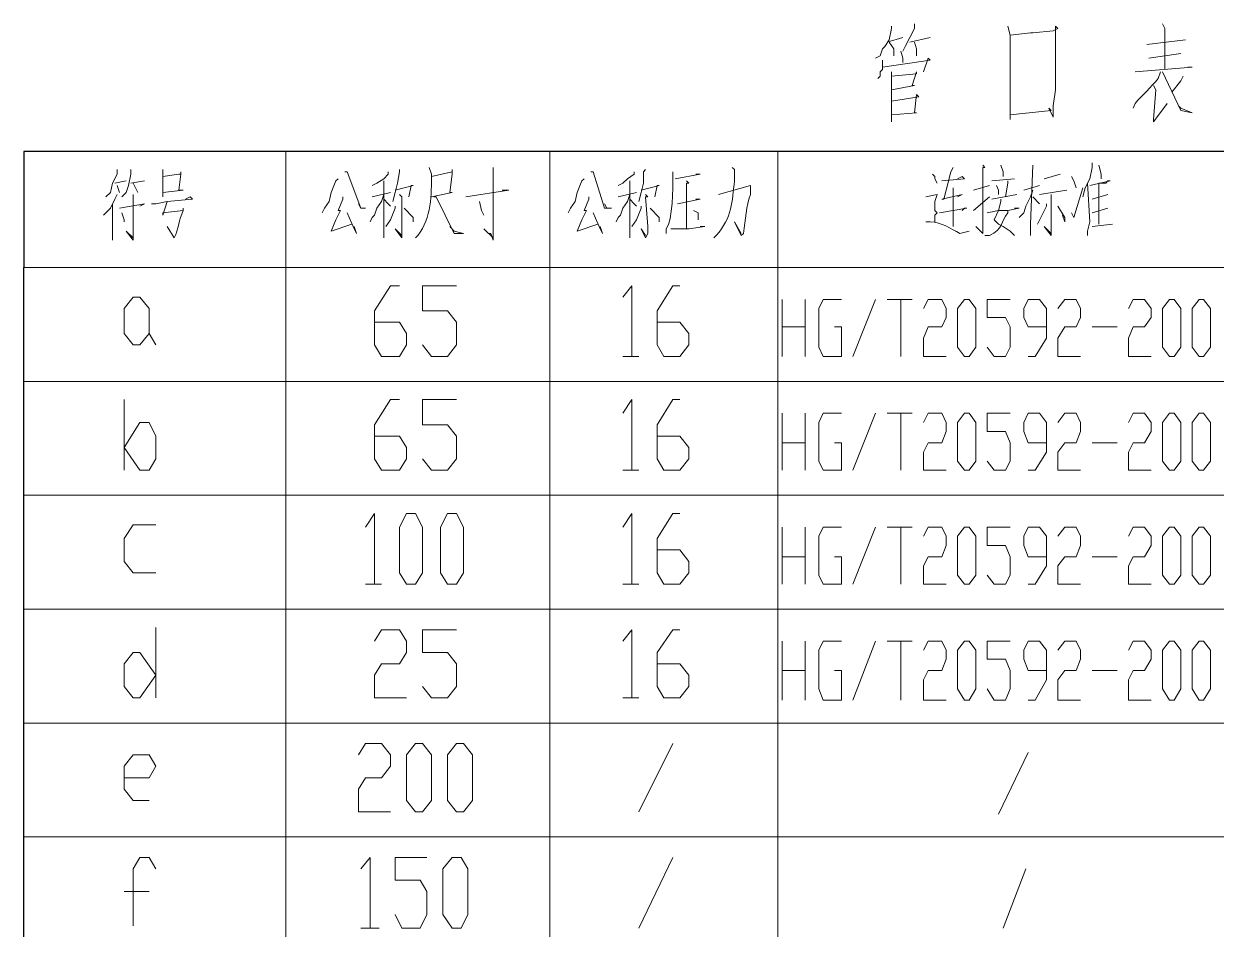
# Model space of a CAD drawing. Header units: millimetres. Extents: x 1435 to 2259, y 1083 to 2249.
# Drawn here: x 2074.3 to 2168.6, y 1638.4 to 1710 of the extents above; entities that cross this region are included whole.
import ezdxf

# ---------------------------------------------------------------- set-up
doc = ezdxf.new("R2010")
doc.units = ezdxf.units.MM
doc.layers.add('1', color=7, linetype='Continuous')

msp = doc.modelspace()

# ---------------------------------------------------------------- linework, layer by layer
at = {"layer": '1', "color": 0, "lineweight": 9}
for points in [[(2142.925, 1709.779), (2142.925, 1709.599), (2142.745, 1708.699), (2142.385, 1708.159), (2142.205, 1707.979), (2142.025, 1707.439), (2141.665, 1707.259)], [(2144.725, 1709.959), (2144.725, 1709.599), (2144.365, 1708.879), (2144.005, 1708.159), (2143.825, 1707.799)], [(2152.105, 1709.779), (2152.285, 1709.059), (2152.285, 1703.839), (2152.285, 1702.399), (2152.285, 1702.759), (2155.525, 1703.119), (2155.345, 1703.299), (2155.705, 1702.579), (2155.705, 1703.479), (2155.885, 1704.739), (2155.885, 1706.179), (2155.885, 1709.779), (2156.065, 1709.599), (2155.705, 1709.419), (2154.085, 1709.239), (2153.905, 1709.239), (2152.285, 1709.059)], [(2164.345, 1709.959), (2164.525, 1709.599), (2164.525, 1706.359)], [(2142.565, 1708.519), (2143.825, 1708.879)], [(2142.745, 1708.519), (2143.105, 1707.979), (2143.105, 1707.439)], [(2144.365, 1708.519), (2145.985, 1708.879)], [(2144.725, 1708.519), (2144.905, 1707.979), (2144.905, 1707.439)], [(2163.085, 1708.339), (2166.145, 1708.699)], [(2143.645, 1707.799), (2143.825, 1707.259), (2143.825, 1706.899)], [(2163.265, 1707.259), (2165.785, 1707.619)], [(2142.205, 1707.079), (2142.205, 1706.719), (2142.205, 1706.359), (2142.025, 1706.179), (2142.025, 1705.819), (2141.845, 1705.639)], [(2142.205, 1706.539), (2145.985, 1707.079), (2145.805, 1707.259), (2145.445, 1706.179)], [(2162.185, 1706.179), (2166.685, 1706.539), (2166.505, 1706.539), (2166.325, 1706.539)], [(2142.925, 1706.179), (2142.925, 1705.819), (2142.925, 1704.379), (2142.925, 1702.219), (2142.925, 1702.579), (2142.925, 1703.119)], [(2142.925, 1705.819), (2144.905, 1705.999), (2144.905, 1706.179), (2144.545, 1705.099), (2144.725, 1705.099), (2142.925, 1704.739)], [(2164.345, 1706.179), (2165.785, 1703.119), (2166.685, 1702.939), (2165.785, 1703.299), (2165.605, 1703.479)], [(2165.965, 1705.819), (2165.785, 1705.459), (2165.065, 1704.559)], [(2163.625, 1705.099), (2163.805, 1704.739), (2163.625, 1702.399), (2163.625, 1702.219), (2164.705, 1703.659)], [(2142.925, 1703.839), (2145.085, 1704.199), (2144.905, 1704.379), (2144.725, 1702.939), (2144.905, 1702.939), (2142.925, 1702.759)], [(2095.045, 1699.879), (2095.045, 1690.699)], [(2115.925, 1699.879), (2115.925, 1690.699)], [(2133.925, 1699.879), (2133.925, 1690.699)], [(2158.765, 1698.979), (2158.765, 1698.619), (2158.585, 1697.719), (2158.225, 1696.999), (2158.045, 1696.279)], [(2081.725, 1698.439), (2081.725, 1698.079), (2081.365, 1697.359), (2081.185, 1696.639), (2080.825, 1696.279)], [(2082.805, 1698.439), (2082.805, 1698.079), (2082.625, 1697.179), (2082.445, 1696.639), (2082.085, 1696.279)], [(2085.325, 1698.439), (2085.325, 1697.899), (2085.325, 1696.279), (2085.325, 1696.639), (2086.945, 1696.819), (2086.585, 1696.819), (2086.765, 1698.079), (2086.765, 1698.259), (2086.765, 1698.079), (2086.585, 1698.079), (2085.325, 1697.899)], [(2099.725, 1698.259), (2099.905, 1698.259), (2100.985, 1695.379), (2101.345, 1695.379), (2100.985, 1695.379), (2100.805, 1695.739)], [(2103.145, 1698.259), (2103.145, 1698.079), (2102.785, 1697.719), (2102.245, 1697.359), (2101.885, 1697.179)], [(2104.045, 1698.439), (2104.045, 1698.259), (2103.865, 1697.359), (2103.685, 1696.639), (2103.505, 1695.919)], [(2106.565, 1697.899), (2108.185, 1698.259), (2108.185, 1698.439), (2108.185, 1698.079), (2108.005, 1696.639), (2108.185, 1696.639), (2106.565, 1696.279)], [(2111.425, 1698.619), (2111.425, 1698.259), (2111.425, 1693.579), (2111.425, 1692.859), (2111.245, 1693.399), (2111.065, 1693.399), (2110.705, 1693.759), (2111.425, 1693.039)], [(2119.165, 1698.259), (2119.345, 1698.259), (2120.245, 1695.379), (2120.785, 1695.379), (2120.425, 1695.379), (2120.245, 1695.739)], [(2122.585, 1698.259), (2122.585, 1698.079), (2122.045, 1697.719), (2121.685, 1697.359), (2121.325, 1697.179)], [(2123.485, 1698.439), (2123.305, 1698.259), (2123.305, 1697.359), (2123.125, 1696.639), (2122.945, 1695.919)], [(2125.825, 1697.719), (2127.805, 1698.079), (2127.805, 1698.079), (2127.445, 1698.079)], [(2146.165, 1698.079), (2146.345, 1697.899), (2146.345, 1697.719), (2146.525, 1697.359)], [(2147.785, 1698.619), (2147.605, 1698.259), (2147.245, 1696.819), (2147.065, 1696.099), (2146.885, 1696.099), (2148.505, 1696.459), (2148.505, 1696.459), (2148.145, 1696.279)], [(2150.125, 1698.799), (2150.305, 1698.619), (2150.125, 1698.619), (2150.125, 1695.019), (2150.125, 1693.399), (2150.125, 1693.399), (2149.585, 1693.939), (2150.125, 1693.399)], [(2151.565, 1698.799), (2151.745, 1698.259), (2151.745, 1697.899)], [(2154.085, 1698.799), (2153.905, 1694.119), (2153.905, 1693.219), (2153.905, 1693.579), (2153.905, 1694.119)], [(2154.985, 1697.719), (2156.245, 1698.079)], [(2159.305, 1698.799), (2159.485, 1698.079), (2159.485, 1697.719)], [(2081.545, 1697.359), (2081.545, 1697.359), (2082.445, 1697.539)], [(2081.725, 1697.179), (2081.905, 1696.639)], [(2082.805, 1697.359), (2083.885, 1697.539)], [(2082.985, 1697.359), (2083.345, 1696.639)], [(2099.185, 1697.719), (2099.005, 1697.539), (2098.645, 1696.639), (2098.465, 1695.919), (2098.105, 1695.379), (2097.925, 1695.019)], [(2102.785, 1697.539), (2102.785, 1694.119), (2102.785, 1693.039), (2102.785, 1693.219), (2102.785, 1693.579)], [(2103.685, 1696.819), (2105.125, 1697.179), (2104.945, 1697.179), (2104.765, 1696.279)], [(2118.625, 1697.719), (2118.445, 1697.539), (2118.085, 1696.639), (2117.905, 1695.919), (2117.545, 1695.379), (2117.365, 1695.019)], [(2122.225, 1697.539), (2122.225, 1694.119), (2122.225, 1693.039), (2122.225, 1693.219), (2122.225, 1693.579)], [(2123.125, 1696.819), (2124.565, 1697.179), (2124.385, 1697.179), (2124.205, 1696.279)], [(2126.725, 1697.539), (2126.905, 1697.359), (2126.725, 1697.359), (2126.725, 1693.759)], [(2146.885, 1697.539), (2148.685, 1697.719), (2148.505, 1697.899), (2148.145, 1697.719)], [(2149.405, 1696.819), (2150.665, 1697.179)], [(2150.845, 1697.539), (2152.645, 1697.719)], [(2151.205, 1697.179), (2151.385, 1696.819), (2151.385, 1696.459)], [(2152.105, 1697.539), (2152.105, 1697.359), (2151.925, 1696.279)], [(2153.365, 1696.819), (2154.625, 1697.179)], [(2157.145, 1697.899), (2157.325, 1697.539), (2157.505, 1696.999)], [(2158.405, 1697.359), (2158.585, 1694.299), (2158.405, 1693.579), (2158.405, 1693.219), (2158.405, 1693.579)], [(2158.585, 1697.179), (2160.205, 1697.539), (2160.025, 1697.539), (2159.845, 1697.359), (2159.305, 1697.359), (2159.305, 1694.119)], [(2081.725, 1696.459), (2081.545, 1696.099), (2081.185, 1695.379), (2080.825, 1695.019), (2080.645, 1694.839)], [(2082.985, 1696.459), (2082.985, 1692.859), (2082.445, 1693.579), (2082.985, 1693.039)], [(2084.425, 1695.739), (2084.785, 1695.739), (2085.685, 1695.919), (2087.665, 1696.099), (2087.485, 1696.279), (2087.125, 1696.099)], [(2099.545, 1696.279), (2099.545, 1696.099), (2099.185, 1695.199), (2099.365, 1695.199), (2099.005, 1694.479), (2098.645, 1693.579), (2098.645, 1693.579), (2100.265, 1694.119)], [(2102.785, 1696.459), (2102.605, 1695.919), (2102.245, 1695.379), (2102.065, 1694.839), (2101.885, 1694.659), (2101.705, 1694.299)], [(2101.885, 1696.279), (2103.325, 1696.639)], [(2104.045, 1696.459), (2104.225, 1696.279), (2104.225, 1696.279), (2104.225, 1693.039), (2103.685, 1693.759), (2104.225, 1693.219)], [(2106.745, 1696.279), (2106.925, 1696.279), (2108.365, 1693.399), (2108.365, 1693.399), (2109.085, 1693.399), (2109.085, 1693.399), (2108.365, 1693.579), (2108.005, 1693.939)], [(2109.265, 1696.279), (2112.685, 1696.819), (2112.505, 1696.819), (2112.145, 1696.819)], [(2118.985, 1696.279), (2118.985, 1696.099), (2118.625, 1695.199), (2118.805, 1695.199), (2118.445, 1694.479), (2118.085, 1693.579), (2118.085, 1693.579), (2119.705, 1694.119)], [(2122.225, 1696.459), (2122.045, 1695.919), (2121.685, 1695.379), (2121.505, 1694.839), (2121.325, 1694.659), (2121.145, 1694.299)], [(2121.325, 1696.279), (2122.765, 1696.639)], [(2123.485, 1696.459), (2123.665, 1696.279), (2123.485, 1696.279), (2123.665, 1693.939), (2123.665, 1693.399), (2123.485, 1693.039), (2123.125, 1693.759), (2123.485, 1693.219)], [(2145.625, 1696.279), (2146.525, 1696.459), (2146.525, 1696.459), (2146.345, 1695.919), (2146.345, 1695.739), (2146.345, 1695.559), (2146.345, 1695.199), (2146.525, 1695.019), (2146.345, 1694.839), (2146.345, 1694.299)], [(2147.785, 1696.999), (2147.785, 1693.939), (2147.785, 1694.299), (2147.785, 1694.659)], [(2149.405, 1695.199), (2150.665, 1696.279)], [(2150.845, 1696.099), (2152.825, 1696.459)], [(2154.085, 1696.819), (2153.905, 1696.279), (2153.545, 1695.559), (2153.365, 1695.019), (2153.005, 1694.659)], [(2154.085, 1696.279), (2154.625, 1695.739)], [(2154.625, 1696.459), (2156.785, 1696.819)], [(2155.525, 1696.459), (2155.525, 1696.099), (2155.525, 1693.399), (2155.525, 1693.219), (2154.985, 1693.939), (2155.525, 1693.399)], [(2157.145, 1695.019), (2157.145, 1695.019), (2157.325, 1694.659), (2158.045, 1696.999)], [(2158.765, 1696.099), (2160.025, 1696.459)], [(2081.365, 1695.739), (2081.365, 1692.859), (2081.365, 1693.399), (2081.365, 1693.759)], [(2081.905, 1695.379), (2083.885, 1695.739), (2083.885, 1695.739), (2083.525, 1695.559)], [(2102.785, 1696.099), (2103.145, 1695.739), (2103.325, 1695.559)], [(2103.685, 1695.559), (2103.685, 1695.379), (2103.325, 1694.479), (2102.965, 1693.939)], [(2104.405, 1695.379), (2105.125, 1694.659), (2105.125, 1694.299)], [(2110.345, 1695.919), (2110.525, 1695.199), (2110.705, 1694.839)], [(2122.225, 1696.099), (2122.585, 1695.739), (2122.765, 1695.559)], [(2123.125, 1695.559), (2123.125, 1695.379), (2122.765, 1694.479), (2122.405, 1693.939)], [(2123.845, 1695.379), (2124.565, 1694.659), (2124.565, 1694.299)], [(2126.005, 1695.739), (2127.805, 1696.099), (2127.445, 1696.099)], [(2127.265, 1695.199), (2127.625, 1695.019), (2127.625, 1694.479)], [(2146.705, 1695.019), (2148.865, 1695.379), (2148.685, 1695.379), (2148.685, 1695.379), (2148.505, 1695.199)], [(2150.485, 1695.019), (2151.385, 1695.199), (2152.105, 1695.199), (2153.005, 1695.379), (2152.825, 1695.379), (2152.645, 1695.379)], [(2151.565, 1696.099), (2151.565, 1695.919), (2151.385, 1695.199), (2151.025, 1694.479), (2151.385, 1694.119), (2151.745, 1693.939), (2152.285, 1693.579), (2152.645, 1693.219)], [(2155.165, 1695.739), (2155.165, 1695.559), (2154.445, 1694.119)], [(2156.065, 1695.559), (2156.605, 1694.659), (2156.605, 1694.299), (2156.425, 1694.839)], [(2158.765, 1695.019), (2160.025, 1695.379)], [(2082.085, 1695.019), (2082.265, 1694.479), (2082.265, 1694.299)], [(2099.905, 1695.019), (2100.445, 1693.759), (2100.625, 1693.399), (2100.445, 1693.939)], [(2119.345, 1695.019), (2119.885, 1693.759), (2120.065, 1693.399), (2119.885, 1693.939)], [(2125.465, 1693.759), (2126.905, 1693.759), (2128.165, 1693.939), (2128.165, 1693.939), (2127.805, 1693.939)], [(2158.765, 1693.939), (2160.385, 1694.119)], [(2240.665, 1690.699), (2074.345, 1690.699)], [(2240.665, 1690.699), (2074.345, 1690.699)], [(2095.045, 1690.699), (2095.045, 1681.699)], [(2115.925, 1690.699), (2115.925, 1681.699)], [(2133.925, 1690.699), (2133.925, 1681.699)], [(2102.065, 1686.379), (2104.045, 1686.379), (2104.585, 1685.479), (2104.585, 1684.579), (2104.045, 1683.679), (2102.605, 1683.679), (2102.065, 1684.579), (2102.065, 1687.279), (2103.325, 1689.259), (2104.045, 1689.259)], [(2105.845, 1684.579), (2106.565, 1683.679), (2107.825, 1683.679), (2108.545, 1684.579), (2108.545, 1686.379), (2107.825, 1687.279), (2105.845, 1687.279), (2105.845, 1689.259), (2108.545, 1689.259)], [(2121.685, 1688.359), (2122.405, 1689.259), (2122.405, 1683.679)], [(2124.385, 1686.379), (2126.185, 1686.379), (2126.905, 1685.479), (2126.905, 1684.579), (2126.185, 1683.679), (2124.925, 1683.679), (2124.385, 1684.579), (2124.385, 1687.279), (2125.645, 1689.259), (2126.185, 1689.259)], [(2083.525, 1684.579), (2082.985, 1684.579), (2082.265, 1685.479), (2082.265, 1687.459), (2082.985, 1688.359), (2083.525, 1688.359), (2084.245, 1687.459), (2084.245, 1685.479), (2083.525, 1684.579)], [(2134.285, 1683.679), (2134.285, 1688.179)], [(2136.085, 1688.179), (2136.085, 1683.679)], [(2138.425, 1686.019), (2138.965, 1686.019), (2138.965, 1683.679), (2137.525, 1683.679), (2137.165, 1684.399), (2137.165, 1687.459), (2137.525, 1688.179), (2138.965, 1688.179)], [(2139.865, 1683.679), (2141.665, 1688.179)], [(2142.565, 1688.179), (2144.545, 1688.179)], [(2143.645, 1688.179), (2143.645, 1683.679)], [(2145.445, 1687.459), (2145.805, 1688.179), (2146.885, 1688.179), (2147.245, 1687.459), (2147.245, 1686.739), (2146.885, 1686.019), (2145.805, 1686.019), (2145.445, 1685.119), (2145.445, 1683.679), (2147.245, 1683.679)], [(2148.685, 1683.679), (2148.145, 1684.399), (2148.145, 1687.459), (2148.685, 1688.179), (2149.045, 1688.179), (2149.585, 1687.459), (2149.585, 1684.399), (2149.045, 1683.679), (2148.685, 1683.679)], [(2150.485, 1684.399), (2151.025, 1683.679), (2151.925, 1683.679), (2152.285, 1684.399), (2152.285, 1686.019), (2151.925, 1686.739), (2150.485, 1686.739), (2150.485, 1688.179), (2152.285, 1688.179)], [(2153.725, 1683.679), (2154.265, 1683.679), (2155.165, 1685.119), (2155.165, 1687.459), (2154.625, 1688.179), (2153.725, 1688.179), (2153.365, 1687.459), (2153.365, 1686.739), (2153.725, 1686.019), (2155.165, 1686.019)], [(2156.065, 1687.459), (2156.605, 1688.179), (2157.505, 1688.179), (2157.865, 1687.459), (2157.865, 1686.739), (2157.505, 1686.019), (2156.605, 1686.019), (2156.065, 1685.119), (2156.065, 1683.679), (2157.865, 1683.679)], [(2161.645, 1687.459), (2162.005, 1688.179), (2162.905, 1688.179), (2163.445, 1687.459), (2163.445, 1686.739), (2162.905, 1686.019), (2162.005, 1686.019), (2161.645, 1685.119), (2161.645, 1683.679), (2163.445, 1683.679)], [(2164.885, 1683.679), (2164.345, 1684.399), (2164.345, 1687.459), (2164.885, 1688.179), (2165.245, 1688.179), (2165.785, 1687.459), (2165.785, 1684.399), (2165.245, 1683.679), (2164.885, 1683.679)], [(2167.225, 1683.679), (2166.685, 1684.399), (2166.685, 1687.459), (2167.225, 1688.179), (2167.585, 1688.179), (2168.125, 1687.459), (2168.125, 1684.399), (2167.585, 1683.679), (2167.225, 1683.679)], [(2134.285, 1686.019), (2136.085, 1686.019)], [(2158.765, 1686.019), (2160.745, 1686.019)], [(2084.245, 1685.479), (2084.785, 1684.579)], [(2121.685, 1683.679), (2122.945, 1683.679)], [(2240.665, 1681.699), (2074.345, 1681.699)], [(2240.665, 1681.699), (2074.345, 1681.699)], [(2095.045, 1681.699), (2095.045, 1672.699)], [(2115.925, 1681.699), (2115.925, 1672.699)], [(2133.925, 1681.699), (2133.925, 1672.699)], [(2082.265, 1674.679), (2082.265, 1680.259)], [(2102.065, 1677.379), (2104.045, 1677.379), (2104.585, 1676.479), (2104.585, 1675.579), (2104.045, 1674.679), (2102.605, 1674.679), (2102.065, 1675.579), (2102.065, 1678.279), (2103.325, 1680.259), (2104.045, 1680.259)], [(2105.845, 1675.579), (2106.565, 1674.679), (2107.825, 1674.679), (2108.545, 1675.579), (2108.545, 1677.379), (2107.825, 1678.279), (2105.845, 1678.279), (2105.845, 1680.259), (2108.545, 1680.259)], [(2121.685, 1679.179), (2122.405, 1680.259), (2122.405, 1674.679)], [(2124.385, 1677.379), (2126.185, 1677.379), (2126.905, 1676.479), (2126.905, 1675.579), (2126.185, 1674.679), (2124.925, 1674.679), (2124.385, 1675.579), (2124.385, 1678.279), (2125.645, 1680.259), (2126.185, 1680.259)], [(2134.285, 1674.679), (2134.285, 1679.179)], [(2136.085, 1679.179), (2136.085, 1674.679)], [(2138.425, 1676.839), (2138.965, 1676.839), (2138.965, 1674.679), (2137.525, 1674.679), (2137.165, 1675.399), (2137.165, 1678.459), (2137.525, 1679.179), (2138.965, 1679.179)], [(2139.865, 1674.679), (2141.665, 1679.179)], [(2142.565, 1679.179), (2144.545, 1679.179)], [(2143.645, 1679.179), (2143.645, 1674.679)], [(2145.445, 1678.459), (2145.805, 1679.179), (2146.885, 1679.179), (2147.245, 1678.459), (2147.245, 1677.739), (2146.885, 1676.839), (2145.805, 1676.839), (2145.445, 1676.119), (2145.445, 1674.679), (2147.245, 1674.679)], [(2148.685, 1674.679), (2148.145, 1675.399), (2148.145, 1678.459), (2148.685, 1679.179), (2149.045, 1679.179), (2149.585, 1678.459), (2149.585, 1675.399), (2149.045, 1674.679), (2148.685, 1674.679)], [(2150.485, 1675.399), (2151.025, 1674.679), (2151.925, 1674.679), (2152.285, 1675.399), (2152.285, 1676.839), (2151.925, 1677.739), (2150.485, 1677.739), (2150.485, 1679.179), (2152.285, 1679.179)], [(2153.725, 1674.679), (2154.265, 1674.679), (2155.165, 1676.119), (2155.165, 1678.459), (2154.625, 1679.179), (2153.725, 1679.179), (2153.365, 1678.459), (2153.365, 1677.739), (2153.725, 1676.839), (2155.165, 1676.839)], [(2156.065, 1678.459), (2156.605, 1679.179), (2157.505, 1679.179), (2157.865, 1678.459), (2157.865, 1677.739), (2157.505, 1676.839), (2156.605, 1676.839), (2156.065, 1676.119), (2156.065, 1674.679), (2157.865, 1674.679)], [(2161.645, 1678.459), (2162.005, 1679.179), (2162.905, 1679.179), (2163.445, 1678.459), (2163.445, 1677.739), (2162.905, 1676.839), (2162.005, 1676.839), (2161.645, 1676.119), (2161.645, 1674.679), (2163.445, 1674.679)], [(2164.885, 1674.679), (2164.345, 1675.399), (2164.345, 1678.459), (2164.885, 1679.179), (2165.245, 1679.179), (2165.785, 1678.459), (2165.785, 1675.399), (2165.245, 1674.679), (2164.885, 1674.679)], [(2167.225, 1674.679), (2166.685, 1675.399), (2166.685, 1678.459), (2167.225, 1679.179), (2167.585, 1679.179), (2168.125, 1678.459), (2168.125, 1675.399), (2167.585, 1674.679), (2167.225, 1674.679)], [(2082.265, 1676.479), (2083.525, 1678.459), (2084.245, 1678.459), (2084.785, 1677.379), (2084.785, 1675.579), (2084.245, 1674.679), (2083.525, 1674.679), (2082.265, 1676.479)], [(2134.285, 1676.839), (2136.085, 1676.839)], [(2158.765, 1676.839), (2160.745, 1676.839)], [(2121.685, 1674.679), (2122.945, 1674.679)], [(2240.665, 1672.699), (2074.345, 1672.699)], [(2240.665, 1672.699), (2074.345, 1672.699)], [(2095.045, 1672.699), (2095.045, 1663.699)], [(2115.925, 1672.699), (2115.925, 1663.699)], [(2133.925, 1672.699), (2133.925, 1663.699)], [(2101.345, 1670.179), (2102.065, 1671.259), (2102.065, 1665.679)], [(2104.585, 1665.679), (2104.045, 1666.579), (2104.045, 1670.179), (2104.585, 1671.259), (2105.305, 1671.259), (2105.845, 1670.179), (2105.845, 1666.579), (2105.305, 1665.679), (2104.585, 1665.679)], [(2107.825, 1665.679), (2107.285, 1666.579), (2107.285, 1670.179), (2107.825, 1671.259), (2108.545, 1671.259), (2109.085, 1670.179), (2109.085, 1666.579), (2108.545, 1665.679), (2107.825, 1665.679)], [(2121.685, 1670.179), (2122.405, 1671.259), (2122.405, 1665.679)], [(2124.385, 1668.379), (2126.185, 1668.379), (2126.905, 1667.479), (2126.905, 1666.579), (2126.185, 1665.679), (2124.925, 1665.679), (2124.385, 1666.579), (2124.385, 1669.279), (2125.645, 1671.259), (2126.185, 1671.259)], [(2084.785, 1670.359), (2082.985, 1670.359), (2082.265, 1669.279), (2082.265, 1667.479), (2082.985, 1666.579), (2084.785, 1666.579)], [(2134.285, 1665.679), (2134.285, 1670.179)], [(2136.085, 1670.179), (2136.085, 1665.679)], [(2138.425, 1667.839), (2138.965, 1667.839), (2138.965, 1665.679), (2137.525, 1665.679), (2137.165, 1666.399), (2137.165, 1669.459), (2137.525, 1670.179), (2138.965, 1670.179)], [(2139.865, 1665.679), (2141.665, 1670.179)], [(2142.565, 1670.179), (2144.545, 1670.179)], [(2143.645, 1670.179), (2143.645, 1665.679)], [(2145.445, 1669.459), (2145.805, 1670.179), (2146.885, 1670.179), (2147.245, 1669.459), (2147.245, 1668.739), (2146.885, 1667.839), (2145.805, 1667.839), (2145.445, 1667.119), (2145.445, 1665.679), (2147.245, 1665.679)], [(2148.685, 1665.679), (2148.145, 1666.399), (2148.145, 1669.459), (2148.685, 1670.179), (2149.045, 1670.179), (2149.585, 1669.459), (2149.585, 1666.399), (2149.045, 1665.679), (2148.685, 1665.679)], [(2150.485, 1666.399), (2151.025, 1665.679), (2151.925, 1665.679), (2152.285, 1666.399), (2152.285, 1667.839), (2151.925, 1668.739), (2150.485, 1668.739), (2150.485, 1670.179), (2152.285, 1670.179)], [(2153.725, 1665.679), (2154.265, 1665.679), (2155.165, 1667.119), (2155.165, 1669.459), (2154.625, 1670.179), (2153.725, 1670.179), (2153.365, 1669.459), (2153.365, 1668.739), (2153.725, 1667.839), (2155.165, 1667.839)], [(2156.065, 1669.459), (2156.605, 1670.179), (2157.505, 1670.179), (2157.865, 1669.459), (2157.865, 1668.739), (2157.505, 1667.839), (2156.605, 1667.839), (2156.065, 1667.119), (2156.065, 1665.679), (2157.865, 1665.679)], [(2161.645, 1669.459), (2162.005, 1670.179), (2162.905, 1670.179), (2163.445, 1669.459), (2163.445, 1668.739), (2162.905, 1667.839), (2162.005, 1667.839), (2161.645, 1667.119), (2161.645, 1665.679), (2163.445, 1665.679)], [(2164.885, 1665.679), (2164.345, 1666.399), (2164.345, 1669.459), (2164.885, 1670.179), (2165.245, 1670.179), (2165.785, 1669.459), (2165.785, 1666.399), (2165.245, 1665.679), (2164.885, 1665.679)], [(2167.225, 1665.679), (2166.685, 1666.399), (2166.685, 1669.459), (2167.225, 1670.179), (2167.585, 1670.179), (2168.125, 1669.459), (2168.125, 1666.399), (2167.585, 1665.679), (2167.225, 1665.679)], [(2134.285, 1667.839), (2136.085, 1667.839)], [(2158.765, 1667.839), (2160.745, 1667.839)], [(2101.345, 1665.679), (2102.605, 1665.679)], [(2121.685, 1665.679), (2122.945, 1665.679)], [(2240.665, 1663.699), (2074.345, 1663.699)], [(2240.665, 1663.699), (2074.345, 1663.699)], [(2095.045, 1663.699), (2095.045, 1654.699)], [(2115.925, 1663.699), (2115.925, 1654.699)], [(2133.925, 1663.699), (2133.925, 1654.699)], [(2084.785, 1662.259), (2084.785, 1656.679)], [(2102.065, 1661.179), (2102.605, 1662.079), (2104.045, 1662.079), (2104.585, 1661.179), (2104.585, 1660.279), (2104.045, 1659.379), (2102.605, 1659.379), (2102.065, 1658.479), (2102.065, 1656.679), (2104.585, 1656.679)], [(2105.845, 1657.579), (2106.565, 1656.679), (2107.825, 1656.679), (2108.545, 1657.579), (2108.545, 1659.379), (2107.825, 1660.279), (2105.845, 1660.279), (2105.845, 1662.079), (2108.545, 1662.079)], [(2121.685, 1661.179), (2122.405, 1662.079), (2122.405, 1656.679)], [(2124.385, 1659.379), (2126.185, 1659.379), (2126.905, 1658.479), (2126.905, 1657.579), (2126.185, 1656.679), (2124.925, 1656.679), (2124.385, 1657.579), (2124.385, 1660.279), (2125.645, 1662.079), (2126.185, 1662.079)], [(2134.285, 1656.499), (2134.285, 1661.179)], [(2136.085, 1661.179), (2136.085, 1656.499)], [(2138.425, 1658.839), (2138.965, 1658.839), (2138.965, 1656.499), (2137.525, 1656.499), (2137.165, 1657.399), (2137.165, 1660.459), (2137.525, 1661.179), (2138.965, 1661.179)], [(2139.865, 1656.499), (2141.665, 1661.179)], [(2142.565, 1661.179), (2144.545, 1661.179)], [(2143.645, 1661.179), (2143.645, 1656.499)], [(2145.445, 1660.459), (2145.805, 1661.179), (2146.885, 1661.179), (2147.245, 1660.459), (2147.245, 1659.739), (2146.885, 1658.839), (2145.805, 1658.839), (2145.445, 1658.119), (2145.445, 1656.499), (2147.245, 1656.499)], [(2148.685, 1656.499), (2148.145, 1657.399), (2148.145, 1660.459), (2148.685, 1661.179), (2149.045, 1661.179), (2149.585, 1660.459), (2149.585, 1657.399), (2149.045, 1656.499), (2148.685, 1656.499)], [(2150.485, 1657.399), (2151.025, 1656.499), (2151.925, 1656.499), (2152.285, 1657.399), (2152.285, 1658.839), (2151.925, 1659.739), (2150.485, 1659.739), (2150.485, 1661.179), (2152.285, 1661.179)], [(2153.725, 1656.499), (2154.265, 1656.499), (2155.165, 1658.119), (2155.165, 1660.459), (2154.625, 1661.179), (2153.725, 1661.179), (2153.365, 1660.459), (2153.365, 1659.739), (2153.725, 1658.839), (2155.165, 1658.839)], [(2156.065, 1660.459), (2156.605, 1661.179), (2157.505, 1661.179), (2157.865, 1660.459), (2157.865, 1659.739), (2157.505, 1658.839), (2156.605, 1658.839), (2156.065, 1658.119), (2156.065, 1656.499), (2157.865, 1656.499)], [(2161.645, 1660.459), (2162.005, 1661.179), (2162.905, 1661.179), (2163.445, 1660.459), (2163.445, 1659.739), (2162.905, 1658.839), (2162.005, 1658.839), (2161.645, 1658.119), (2161.645, 1656.499), (2163.445, 1656.499)], [(2164.885, 1656.499), (2164.345, 1657.399), (2164.345, 1660.459), (2164.885, 1661.179), (2165.245, 1661.179), (2165.785, 1660.459), (2165.785, 1657.399), (2165.245, 1656.499), (2164.885, 1656.499)], [(2167.225, 1656.499), (2166.685, 1657.399), (2166.685, 1660.459), (2167.225, 1661.179), (2167.585, 1661.179), (2168.125, 1660.459), (2168.125, 1657.399), (2167.585, 1656.499), (2167.225, 1656.499)], [(2084.785, 1658.479), (2083.525, 1656.679), (2082.985, 1656.679), (2082.265, 1657.579), (2082.265, 1659.379), (2082.985, 1660.279), (2083.525, 1660.279), (2084.785, 1658.479)], [(2134.285, 1658.839), (2136.085, 1658.839)], [(2158.765, 1658.839), (2160.745, 1658.839)], [(2121.685, 1656.679), (2122.945, 1656.679)], [(2240.665, 1654.699), (2074.345, 1654.699)], [(2240.665, 1654.699), (2074.345, 1654.699)], [(2095.045, 1654.699), (2095.045, 1645.699)], [(2115.925, 1654.699), (2115.925, 1645.699)], [(2133.925, 1654.699), (2133.925, 1645.699)], [(2100.805, 1652.179), (2101.345, 1653.079), (2102.605, 1653.079), (2103.325, 1652.179), (2103.325, 1651.279), (2102.605, 1650.379), (2101.345, 1650.379), (2100.805, 1649.479), (2100.805, 1647.679), (2103.325, 1647.679)], [(2105.305, 1647.679), (2104.585, 1648.579), (2104.585, 1652.179), (2105.305, 1653.079), (2105.845, 1653.079), (2106.565, 1652.179), (2106.565, 1648.579), (2105.845, 1647.679), (2105.305, 1647.679)], [(2108.545, 1647.679), (2107.825, 1648.579), (2107.825, 1652.179), (2108.545, 1653.079), (2109.085, 1653.079), (2109.805, 1652.179), (2109.805, 1648.579), (2109.085, 1647.679), (2108.545, 1647.679)], [(2122.945, 1647.679), (2125.645, 1653.079)], [(2082.265, 1650.379), (2084.245, 1650.379), (2084.785, 1651.279), (2084.245, 1652.179), (2082.985, 1652.179), (2082.265, 1651.279), (2082.265, 1649.479), (2082.985, 1648.579), (2084.245, 1648.579)], [(2151.385, 1647.499), (2153.725, 1652.359)], [(2240.665, 1645.699), (2074.345, 1645.699)], [(2240.665, 1645.699), (2074.345, 1645.699)], [(2095.045, 1645.699), (2095.045, 1636.699)], [(2115.925, 1645.699), (2115.925, 1636.699)], [(2133.925, 1645.699), (2133.925, 1636.699)], [(2084.785, 1643.179), (2084.245, 1644.079), (2083.525, 1644.079), (2082.985, 1643.179), (2082.985, 1638.679)], [(2100.985, 1643.179), (2101.705, 1644.079), (2101.705, 1638.499)], [(2103.685, 1639.579), (2104.225, 1638.499), (2105.665, 1638.499), (2106.205, 1639.579), (2106.205, 1641.379), (2105.665, 1642.279), (2103.685, 1642.279), (2103.685, 1644.079), (2106.205, 1644.079)], [(2108.185, 1638.499), (2107.465, 1639.579), (2107.465, 1643.179), (2108.185, 1644.079), (2108.905, 1644.079), (2109.445, 1643.179), (2109.445, 1639.579), (2108.905, 1638.499), (2108.185, 1638.499)], [(2122.945, 1638.499), (2125.645, 1644.079)], [(2151.745, 1638.499), (2153.545, 1643.179)], [(2082.265, 1641.379), (2084.245, 1641.379)], [(2100.985, 1638.499), (2102.425, 1638.499)]]:
    msp.add_lwpolyline(points, dxfattribs=at)
at = {"layer": '1', "color": 0, "lineweight": 25}
for points in [[(2240.665, 1699.879), (2074.345, 1699.879), (2074.345, 1690.699)], [(2074.345, 1681.699), (2074.345, 1690.699)], [(2074.345, 1672.699), (2074.345, 1681.699)], [(2074.345, 1663.699), (2074.345, 1672.699)], [(2074.345, 1654.699), (2074.345, 1663.699)], [(2074.345, 1645.699), (2074.345, 1654.699)], [(2074.345, 1636.699), (2074.345, 1645.699)]]:
    msp.add_lwpolyline(points, dxfattribs=at)
at = {"layer": '1', "color": 0, "lineweight": 9}
for points, knots in [([(2164.165, 1706.179), (2164.165, 1706.179), (2163.985, 1705.639), (2163.985, 1705.639), (2163.445, 1704.919), (2162.725, 1704.379), (2162.185, 1703.659), (2162.185, 1703.659), (2162.005, 1703.299), (2162.005, 1703.299)], [0, 0, 0, 0, 1, 1, 1, 2, 2, 2, 3, 3, 3, 3]), ([(2106.385, 1698.619), (2106.385, 1698.619), (2106.565, 1698.079), (2106.565, 1698.079), (2106.565, 1696.459), (2106.565, 1694.659), (2105.485, 1693.219), (2105.485, 1693.219), (2105.305, 1693.039), (2105.305, 1693.039)], [0, 0, 0, 0, 1, 1, 1, 2, 2, 2, 3, 3, 3, 3]), ([(2125.645, 1698.259), (2125.645, 1698.259), (2125.645, 1697.899), (2125.645, 1697.899), (2125.645, 1696.999), (2125.645, 1694.479), (2125.105, 1693.759), (2125.105, 1693.759), (2125.105, 1693.399), (2125.105, 1693.399)], [0, 0, 0, 0, 1, 1, 1, 2, 2, 2, 3, 3, 3, 3]), ([(2130.325, 1698.619), (2130.325, 1698.619), (2130.505, 1698.439), (2130.505, 1698.439), (2130.505, 1698.439), (2130.505, 1698.439), (2130.505, 1698.439), (2130.505, 1698.439), (2130.505, 1697.539), (2130.505, 1697.539), (2130.325, 1695.919), (2130.325, 1694.659), (2129.065, 1693.219), (2129.065, 1693.219), (2128.885, 1693.039), (2128.885, 1693.039)], [0, 0, 0, 0, 1, 1, 1, 2, 2, 2, 3, 3, 3, 4, 4, 4, 5, 5, 5, 5]), ([(2129.245, 1696.459), (2129.245, 1696.459), (2131.765, 1697.179), (2131.765, 1697.179), (2131.765, 1697.179), (2131.765, 1697.179), (2131.765, 1697.179), (2131.765, 1697.179), (2131.765, 1696.459), (2131.765, 1696.459), (2131.405, 1695.559), (2131.405, 1694.479), (2131.225, 1693.399), (2131.225, 1693.399), (2131.045, 1693.219), (2131.045, 1693.219), (2131.045, 1693.219), (2130.505, 1694.299), (2130.505, 1694.299), (2130.505, 1694.299), (2131.045, 1693.399), (2131.045, 1693.399)], [0, 0, 0, 0, 1, 1, 1, 2, 2, 2, 3, 3, 3, 4, 4, 4, 5, 5, 5, 6, 6, 6, 7, 7, 7, 7]), ([(2085.685, 1695.919), (2085.685, 1695.919), (2085.325, 1694.839), (2085.325, 1694.839), (2085.325, 1694.839), (2085.325, 1695.019), (2085.325, 1695.019), (2085.325, 1695.019), (2086.945, 1695.199), (2086.945, 1695.199), (2086.945, 1695.199), (2086.945, 1695.379), (2086.945, 1695.379), (2086.945, 1695.379), (2086.945, 1695.199), (2086.945, 1695.199), (2086.585, 1694.479), (2086.585, 1693.759), (2086.225, 1693.039), (2086.225, 1693.039), (2086.225, 1693.039), (2086.225, 1693.039), (2086.225, 1693.039), (2085.685, 1693.939), (2085.685, 1693.939), (2085.685, 1693.939), (2086.225, 1693.039), (2086.225, 1693.039)], [0, 0, 0, 0, 1, 1, 1, 2, 2, 2, 3, 3, 3, 4, 4, 4, 5, 5, 5, 6, 6, 6, 7, 7, 7, 8, 8, 8, 9, 9, 9, 9]), ([(2152.105, 1695.199), (2152.105, 1695.199), (2152.105, 1695.019), (2152.105, 1695.019), (2151.565, 1694.299), (2151.745, 1693.759), (2150.665, 1693.219), (2150.665, 1693.219), (2150.305, 1693.219), (2150.305, 1693.219)], [0, 0, 0, 0, 1, 1, 1, 2, 2, 2, 3, 3, 3, 3]), ([(2145.625, 1694.299), (2145.625, 1694.299), (2145.985, 1694.299), (2145.985, 1694.299), (2146.885, 1694.299), (2147.605, 1693.759), (2148.325, 1693.399), (2148.325, 1693.399), (2149.045, 1693.579), (2149.045, 1693.579), (2149.045, 1693.579), (2148.325, 1693.399), (2148.325, 1693.399), (2148.325, 1693.399), (2147.965, 1693.579), (2147.965, 1693.579)], [0, 0, 0, 0, 1, 1, 1, 2, 2, 2, 3, 3, 3, 4, 4, 4, 5, 5, 5, 5])]:
    msp.add_open_spline(points, degree=3, knots=knots, dxfattribs=at)

doc.saveas('drawing.dxf')
